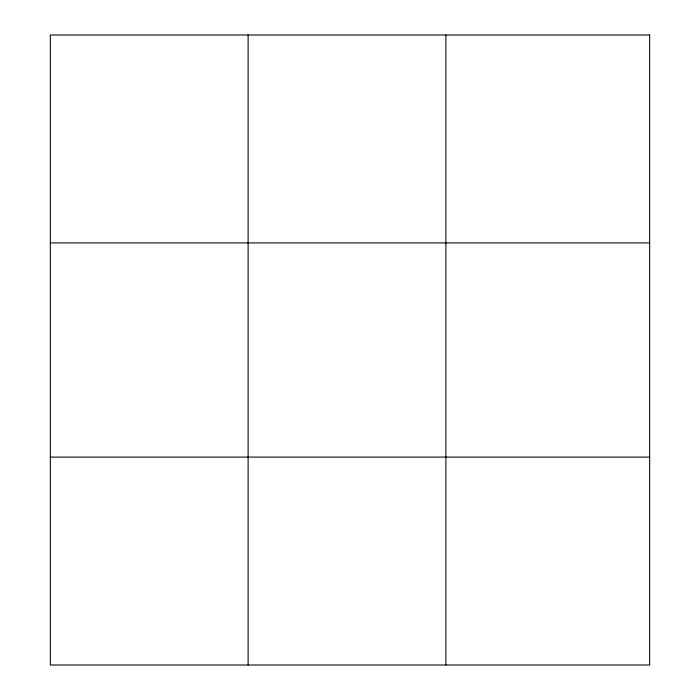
<?xml version="1.0" encoding="UTF-8"?>
<svg xmlns="http://www.w3.org/2000/svg" width="700" height="700" viewBox="0 0 700 700"><rect width="100%" height="100%" fill="white"/><g stroke="black" fill="none" stroke-linecap="round" stroke-linejoin="round"><path stroke-width="1.05" d="M248.115 35L248.115 665M445.891 35L445.891 665M50.339 242.9L649.661 242.9M50.339 457.1L649.661 457.1M649.661 35L649.661 665L50.339 665L50.339 35L649.661 35"/></g></svg>
